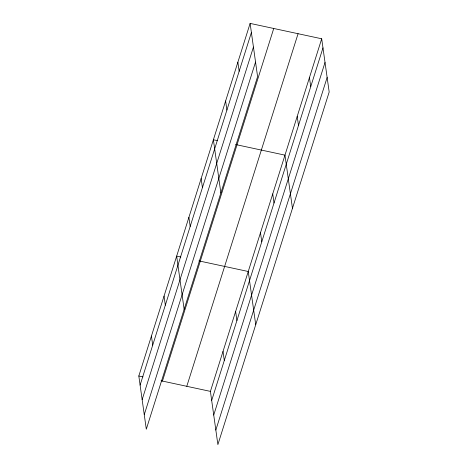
<?xml version="1.0" encoding="UTF-8"?>
<svg xmlns="http://www.w3.org/2000/svg" width="468" height="468" viewBox="0 0 468 468"><rect width="100%" height="100%" fill="white"/><g stroke="black" fill="none" stroke-linecap="round" stroke-linejoin="round"><path stroke-width="0.7" d="M250.117 23.4L257.593 76.617L146.303 429.214L138.821 375.997L250.117 23.4L321.697 38.785L329.18 92.003L217.883 444.6L210.407 391.383L321.697 38.785M140.102 385.094L251.392 32.503M142.149 399.654L253.44 47.063M144.255 414.654L255.546 62.063M162.443 381.075L273.739 28.478M186.785 386.305L298.075 33.708M211.682 400.485L322.978 47.888M213.73 415.04L325.026 62.449M215.842 430.039L327.132 77.448M217.556 140.652L213.39 139.756L220.867 192.974M235.62 144.536L284.971 155.142L292.453 208.359M180.829 257.008L176.664 256.113L184.14 309.33M198.894 260.892L248.245 271.498L255.727 324.716M138.821 375.997L142.992 376.892M161.056 380.776L210.407 391.383M309.453 77.571L310.734 86.674M297.215 116.356L298.49 125.459M272.727 193.927L274.008 203.03M237.873 62.185L239.154 71.288M260.489 232.713L261.764 241.816M225.629 100.971L226.91 110.074M235.632 311.46L236.913 320.562M201.146 178.542L202.428 187.645M223.02 351.421L224.301 360.524M188.902 217.327L190.184 226.43M164.052 296.074L165.327 305.177M151.433 336.036L152.714 345.138"/></g></svg>
